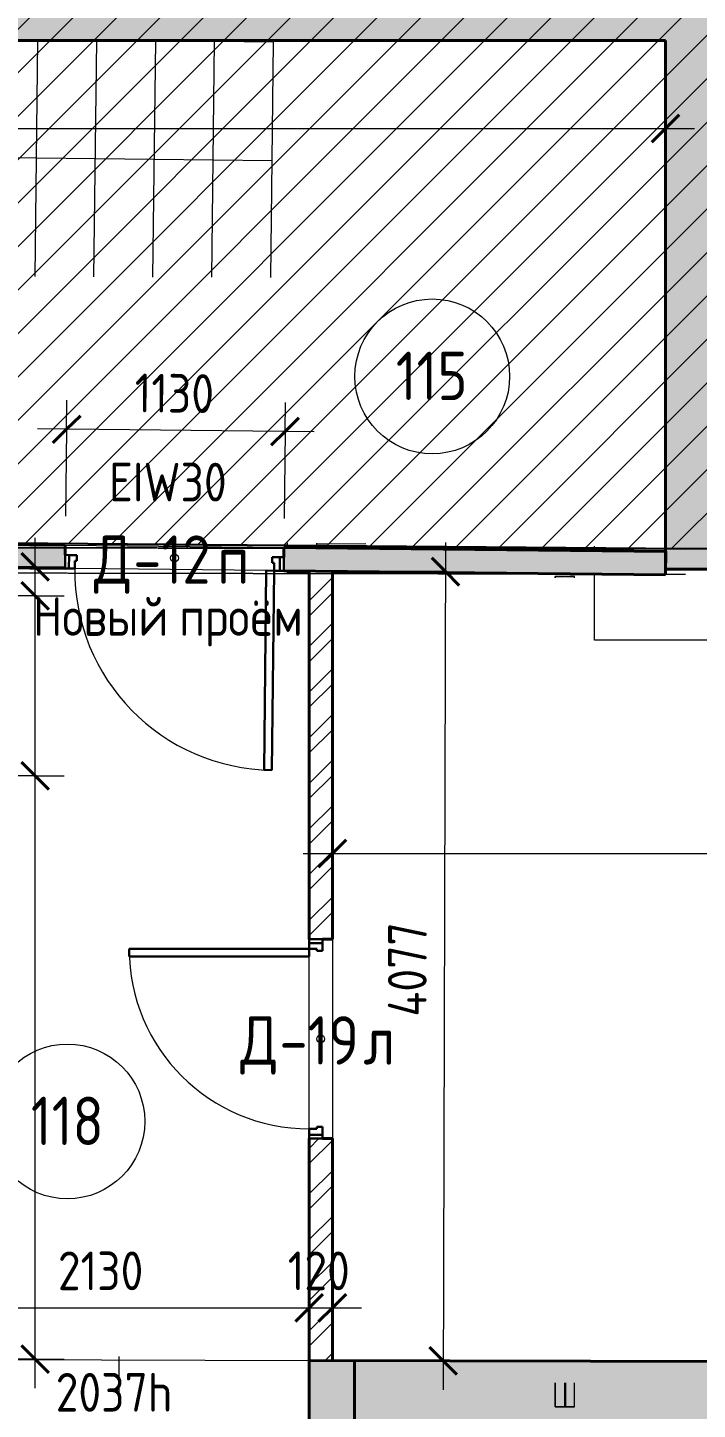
# Model space of a CAD drawing. Header units: millimetres. Extents: x -11886 to 379896, y -8130 to 47743.
# Drawn here: x 15115 to 18577, y 13336 to 20475 of the extents above; entities that cross this region are included whole.
import ezdxf

# ---------------------------------------------------------------- set-up
doc = ezdxf.new("R2010")
doc.units = ezdxf.units.MM
doc.linetypes.add('ADSK_Сверху', pattern=[4.5, 3, -1.5])
doc.linetypes.add('ADSK_Снесено', pattern=[4.5, 3, -1.5])
for name, color, linetype, lineweight in [('Аннотация', 7, 'Continuous', 9), ('Каркас', 7, 'Continuous', 18), ('Лестницы', 7, 'Continuous', 18), ('Марки дверей', 7, 'Continuous', 20), ('Марки помещений', 7, 'Continuous', 20), ('Размеры', 7, 'Continuous', 9), ('Размеры-100', 7, 'Continuous', 9), ('Стрелки вверх', 7, 'Continuous', 18)]:
    doc.layers.add(name, color=color, linetype=linetype, lineweight=lineweight)
for name, color, linetype, lineweight, true_color in [('Двери', 5, 'Continuous', 18, 0x0000ff), ('Линии', 7, 'Continuous', 9, 0x00a600), ('Стены внутренние', 5, 'Continuous', 18, 0x0000ff), ('Стены наружные', 1, 'ADSK_Снесено', 18, 0xff0000)]:
    doc.layers.add(name, color=color, linetype=linetype, lineweight=lineweight, true_color=true_color)
doc.styles.add('GOST Common_1', font='GOST_Common.ttf', dxfattribs={"width": 0.9, "height": 200})
doc.styles.add('GOST Common_2', font='GOST_Common.ttf', dxfattribs={"width": 0.9, "height": 250})
doc.dimstyles.new('ADSK_Основной_2_мм', dxfattribs={"dimscale": 304.8, "dimtxt": 201.142999, "dimasz": 0.463911, "dimexe": 0.492126, "dimexo": 0.492126, "dimgap": 0.098425, "dimtad": 1, "dimdec": 1, "dimrnd": 0.1, "dimdsep": 46, "dimtxsty": 'GOST Common_1', "dimblk1": 'OBLIQUE', "dimblk2": 'OBLIQUE', "dimsah": 1, "dimcen": 0.09, "dimdle": 0.492126, "dimazin": 2, "dimtfac": 1, "dimtdec": 4, "dimtix": 1, "dimtmove": 0, "dimatfit": 3, "dimfxl": 1, "dimtvp": 1, "dimtolj": 1, "dimtzin": 0, "dimlwd": 20, "dimlwe": 20, "dimarcsym": 2})
doc.dimstyles.new('ADSK_Основной_2_мм_Округление_до_1_мм', dxfattribs={"dimscale": 304.8, "dimtxt": 201.142999, "dimasz": 0.463911, "dimexe": 0.492126, "dimexo": 0.492126, "dimgap": 0.098425, "dimtad": 1, "dimdec": 0, "dimdsep": 46, "dimtxsty": 'GOST Common_1', "dimblk1": 'OBLIQUE', "dimblk2": 'OBLIQUE', "dimsah": 1, "dimcen": 0.09, "dimdle": 0.492126, "dimazin": 2, "dimtfac": 1, "dimtdec": 4, "dimtix": 1, "dimtmove": 0, "dimatfit": 3, "dimfxl": 1, "dimtvp": 1, "dimtolj": 1, "dimtzin": 0, "dimlwd": 20, "dimlwe": 20, "dimarcsym": 2})

# ---------------------------------------------------------------- blocks, each defined once
blk = doc.blocks.new('Типовая двутавровая балка _АСТО 20-93_ Балки - 100х200мм-840399-01 План 1-го этажа маркировочный')
at = {"layer": 'Каркас', "color": 253, "linetype": 'ADSK_Сверху', "true_color": 0xaaaaaa}
for p, q in [((-2182.5, 50), (-2182.5, -50)), ((-2182.5, 50), (-2059.3, 50)), ((-2059.4, 3), (-2182.5, 3)), ((2100.6, 50), (2107.5, 50)), ((2107.5, -50), (2107.5, 50)), ((-2059.4, -3), (-2182.5, -3)), ((-2182.5, -50), (-2059.5, -50)), ((2100.2, -50), (2107.5, -50))]:
    blk.add_line(p, q, dxfattribs=at)
at = {"layer": 'Каркас', "color": 9, "linetype": 'ADSK_Сверху', "true_color": 0xb9b9b9}
for p, q in [((-2182.5, 3.4), (-2182.5, 50)), ((-2182.5, 50), (-2059.3, 50)), ((-2182.5, -50), (-2182.5, -3.4)), ((-2182.5, -50), (-2059.5, -50))]:
    blk.add_line(p, q, dxfattribs=at)
at = {"layer": 'Каркас', "color": 253, "linetype": 'ADSK_Сверху', "true_color": 0xb2b2b2}
for p, q in [((-2182.5, 50), (-2182.5, 15)), ((-2182.5, 15), (-2182.5, 50)), ((-2059.3, 50), (-2182.5, 50)), ((-2182.5, 50), (-2059.3, 50)), ((-2182.5, 3), (-2182.5, 15)), ((-2182.5, 3), (-2182.5, 15)), ((-2182.5, -3), (-2182.5, 3)), ((2107.5, 50), (2100.6, 50)), ((2107.5, 50), (2107.5, 15)), ((2107.5, 15), (2107.5, 3)), ((-2182.5, -15), (-2182.5, -3)), ((-2182.5, -15), (-2182.5, -3)), ((-2182.5, -50), (-2182.5, -15)), ((-2182.5, -15), (-2182.5, -50)), ((-2182.5, -50), (-2059.5, -50)), ((-2182.5, -50), (-2059.5, -50)), ((2100.2, -50), (2107.5, -50)), ((2107.5, -3), (2107.5, -15)), ((2107.5, -15), (2107.5, -50))]:
    blk.add_line(p, q, dxfattribs=at)
blk = doc.blocks.new('Типовая двутавровая балка _АСТО 20-93_ Балки - 130х360мм-840397-01 План 1-го этажа маркировочный')
at = {"layer": 'Каркас', "color": 253, "linetype": 'ADSK_Сверху', "true_color": 0xaaaaaa}
for p, q in [((-3713.5, 67.5), (-3713.5, -62.5)), ((-3713.5, 67.5), (3692.4, 67.5)), ((-3645.5, 3), (-3713.5, 3)), ((-3645.5, -3), (-3713.5, -3)), ((-3713.5, -62.5), (3693, -62.5))]:
    blk.add_line(p, q, dxfattribs=at)
at = {"layer": 'Каркас', "color": 9, "linetype": 'ADSK_Сверху', "true_color": 0xb9b9b9}
for p, q in [((-3713.5, 3.4), (-3713.5, 67.5)), ((-3713.5, 67.5), (-3645.4, 67.5)), ((-3713.5, -62.5), (-3713.5, -3.4)), ((-3713.5, -62.5), (-3645.5, -62.5))]:
    blk.add_line(p, q, dxfattribs=at)
at = {"layer": 'Каркас', "color": 253, "linetype": 'ADSK_Сверху', "true_color": 0xb2b2b2}
for p, q in [((-3713.5, 67.5), (-3713.5, 15)), ((-3713.5, 15), (-3713.5, 67.5)), ((3692.4, 67.5), (-3713.5, 67.5)), ((-3713.5, 67.5), (-3645.4, 67.5)), ((-3713.5, 3), (-3713.5, 15)), ((-3713.5, 3), (-3713.5, 15)), ((-3713.5, -3), (-3713.5, 3)), ((-3713.5, -15), (-3713.5, -3)), ((-3713.5, -15), (-3713.5, -3)), ((-3713.5, -62.5), (-3713.5, -15)), ((-3713.5, -15), (-3713.5, -62.5)), ((-3713.5, -62.5), (-3645.5, -62.5)), ((-3713.5, -62.5), (3693, -62.5))]:
    blk.add_line(p, q, dxfattribs=at)
blk = doc.blocks.new('AC_Дверь_Однопольная - Д-12п 1130х2200h-2279839-01 План 1-го этажа маркировочный')
at = {"layer": 'Двери', "lineweight": 30}
for p, q in [((-515, 1090), (-475, 1090)), ((-515, 60), (-515, 1090)), ((-475, 1090), (-475, 60)), ((-565, 60), (-545, 60)), ((-565, -10), (-565, 60)), ((-545, 60), (-515, 60)), ((-545, -10), (-545, 60)), ((-545, 60), (-545, -10)), ((-475, 60), (-515, 60)), ((-515, 60), (-515, 20)), ((-515, 20), (-505, 20)), ((-505, 20), (-505, -10)), ((505, 20), (515, 20)), ((505, -10), (505, 20)), ((515, 60), (545, 60)), ((515, 20), (515, 60)), ((545, 60), (545, -10)), ((545, 60), (565, 60)), ((545, -10), (545, 60)), ((565, 60), (565, -10)), ((-545, -10), (-565, -10)), ((-505, -10), (-545, -10)), ((545, -10), (505, -10)), ((565, -10), (545, -10))]:
    blk.add_line(p, q, dxfattribs=at)
at = {"layer": 'Двери'}
blk.add_arc((-515, 60), 1030, 0, 90, dxfattribs=at)
blk = doc.blocks.new('AC_Дверь_Однопольная - Д-19л 1030х2200h-2319549-01 План 1-го этажа маркировочный')
at = {"layer": 'Двери', "lineweight": 30}
for p, q in [((465, 990), (425, 990)), ((425, 990), (425, 60)), ((465, 60), (465, 990)), ((-495, 60), (-515, 60)), ((-515, 60), (-515, -10)), ((-465, 60), (-495, 60)), ((-495, 60), (-495, -10)), ((-495, -10), (-495, 60)), ((-465, 20), (-465, 60)), ((-455, 20), (-465, 20)), ((-455, -10), (-455, 20)), ((425, 60), (465, 60)), ((465, 20), (455, 20)), ((455, 20), (455, -10)), ((495, 60), (465, 60)), ((465, 60), (465, 20)), ((495, -10), (495, 60)), ((515, 60), (495, 60)), ((495, 60), (495, -10)), ((515, -10), (515, 60)), ((-515, -10), (-495, -10)), ((-495, -10), (-455, -10)), ((455, -10), (495, -10)), ((495, -10), (515, -10))]:
    blk.add_line(p, q, dxfattribs=at)
at = {"layer": 'Двери'}
blk.add_arc((465, 60), 930, 90, 180, dxfattribs=at)
blk = doc.blocks.new('ADSK_Марка_Помещение_ОдноЗначение - Номер-247393-01 План 1-го этажа маркировочный')
at = {"layer": 'Марки помещений'}
blk.add_circle((0, 0), 4, dxfattribs=at)
blk = doc.blocks.new('ADSK_Марка_Дверь - Марка типа и комментарии-2020407-01 План 1-го этажа маркировочный')
at = {"layer": 'Марки дверей', "lineweight": 9}
blk.add_circle((0, 0), 0.2, dxfattribs=at)
blk = doc.blocks.new('DIMBLOCK36-01 План 1-го этажа маркировочный')
at = {"layer": 'Размеры-100', "lineweight": 20, "transparency": 16777216}
for p, q in [((15316.2, 18399.8), (15317.8, 18549.8)), ((16446.2, 18387.9), (16447.7, 18537.9)), ((16596.1, 18386.3), (15166.2, 18401.4)), ((15316.2, 18399.8), (15311.5, 17950)), ((16446.2, 18387.9), (16441.4, 17938.1))]:
    blk.add_line(p, q, dxfattribs=at)
at = {"layer": 'Размеры-100', "lineweight": 40, "transparency": 16777216}
for p, q in [((15316.2, 18399.8), (15387.7, 18469.7)), ((16446.2, 18387.9), (16517.6, 18457.8)), ((15316.2, 18399.8), (15244.8, 18329.8)), ((16446.2, 18387.9), (16374.7, 18317.9))]:
    blk.add_line(p, q, dxfattribs=at)
at = {"layer": 'Размеры-100', "color": 0, "lineweight": 20, "transparency": 16777216, "insert": (15669.5, 18687.4), "char_height": 200, "width": 515.472, "attachment_point": 1, "rotation": 359.39652, "line_spacing_factor": 1.022761, "style": 'GOST Common_1'}
blk.add_mtext('1130', dxfattribs=at)
blk = doc.blocks.new('_Oblique')
at = {"color": 0, "linetype": 'ByBlock', "lineweight": -2}
blk.add_line((-0.5, -0.5), (0.5, 0.5), dxfattribs=at)
blk = doc.blocks.new('DIMBLOCK142-01 План 1-го этажа маркировочный')
at = {"layer": 'Размеры-100', "lineweight": 20, "transparency": 16777216}
for p, q in [((14440.2, 13860), (14440.2, 14010)), ((16570.1, 13860), (16570.1, 14010)), ((14290.2, 13860), (16570.1, 13860)), ((14440.2, 13860), (14440.2, 13810)), ((16570.1, 13860), (16570.1, 13810))]:
    blk.add_line(p, q, dxfattribs=at)
at = {"layer": 'Размеры-100', "lineweight": 40, "transparency": 16777216}
for p, q in [((14440.2, 13860), (14510.9, 13930.7)), ((16570.1, 13860), (16640.8, 13930.7)), ((14440.2, 13860), (14369.5, 13789.3)), ((16570.1, 13860), (16499.4, 13789.3))]:
    blk.add_line(p, q, dxfattribs=at)
at = {"layer": 'Размеры-100', "color": 0, "lineweight": 20, "transparency": 16777216, "insert": (15271.6, 14151.4), "char_height": 200, "width": 560.473, "attachment_point": 1, "line_spacing_factor": 1.022761, "style": 'GOST Common_1'}
blk.add_mtext('2130', dxfattribs=at)
blk = doc.blocks.new('DIMBLOCK143-01 План 1-го этажа маркировочный')
at = {"layer": 'Размеры-100', "lineweight": 20, "transparency": 16777216}
for p, q in [((16570.1, 13860), (16570.1, 14010)), ((16690.1, 13860), (16690.1, 14010)), ((16570.1, 13860), (16840.1, 13860)), ((16570.1, 13860), (16570.1, 13810)), ((16690.1, 13860), (16690.1, 13810))]:
    blk.add_line(p, q, dxfattribs=at)
at = {"layer": 'Размеры-100', "lineweight": 40, "transparency": 16777216}
for p, q in [((16570.1, 13860), (16640.8, 13930.7)), ((16690.1, 13860), (16760.8, 13930.7)), ((16570.1, 13860), (16499.4, 13789.3)), ((16690.1, 13860), (16619.4, 13789.3))]:
    blk.add_line(p, q, dxfattribs=at)
at = {"layer": 'Размеры-100', "color": 0, "lineweight": 20, "transparency": 16777216, "insert": (16459.6, 14151.4), "char_height": 200, "width": 409.104, "attachment_point": 1, "line_spacing_factor": 1.022761, "style": 'GOST Common_1'}
blk.add_mtext('120', dxfattribs=at)
blk = doc.blocks.new('DIMBLOCK144-01 План 1-го этажа маркировочный')
at = {"layer": 'Размеры-100', "lineweight": 20, "transparency": 16777216}
for p, q in [((16690.1, 16207.9), (16690.1, 16357.9)), ((21405.8, 16207.9), (21405.8, 16357.9)), ((16540.1, 16207.9), (21405.8, 16207.9)), ((16690.1, 16207.9), (16690.1, 16157.9)), ((21405.8, 16207.9), (21405.8, 16157.9))]:
    blk.add_line(p, q, dxfattribs=at)
at = {"layer": 'Размеры-100', "lineweight": 40, "transparency": 16777216}
for p, q in [((16690.1, 16207.9), (16760.8, 16278.6)), ((21405.8, 16207.9), (21476.5, 16278.6)), ((16690.1, 16207.9), (16619.4, 16137.2)), ((21405.8, 16207.9), (21335.1, 16137.2))]:
    blk.add_line(p, q, dxfattribs=at)
at = {"layer": 'Размеры-100', "color": 0, "lineweight": 20, "transparency": 16777216, "insert": (18805.9, 16499.3), "char_height": 200, "width": 580.928, "attachment_point": 1, "line_spacing_factor": 1.022761, "style": 'GOST Common_1'}
blk.add_mtext('4716', dxfattribs=at)
blk = doc.blocks.new('DIMBLOCK190-01 План 1-го этажа маркировочный')
at = {"layer": 'Размеры-100', "lineweight": 20, "transparency": 16777216}
for p, q in [((15154.2, 16458.9), (15154.2, 17688.9)), ((15154.2, 17538.9), (14590.2, 17538.9)), ((15154.2, 17538.9), (15304.2, 17538.9)), ((15154.2, 16608.9), (14590.2, 16608.9)), ((15154.2, 16608.9), (15304.2, 16608.9))]:
    blk.add_line(p, q, dxfattribs=at)
at = {"layer": 'Размеры-100', "lineweight": 40, "transparency": 16777216}
for p, q in [((15154.2, 17538.9), (15083.5, 17609.6)), ((15154.2, 17538.9), (15224.9, 17468.2)), ((15154.2, 16608.9), (15083.5, 16679.6)), ((15154.2, 16608.9), (15224.9, 16538.2))]:
    blk.add_line(p, q, dxfattribs=at)
at = {"layer": 'Размеры-100', "color": 0, "lineweight": 20, "transparency": 16777216, "insert": (14862.9, 16884.6), "char_height": 200, "width": 454.106, "attachment_point": 1, "rotation": 90, "line_spacing_factor": 1.022761, "style": 'GOST Common_1'}
blk.add_mtext('930', dxfattribs=at)
blk = doc.blocks.new('DIMBLOCK210-01 План 1-го этажа маркировочный')
at = {"layer": 'Размеры-100', "lineweight": 20, "transparency": 16777216}
for p, q in [((17275.5, 17813.8), (17262.9, 13436.5)), ((17275, 17663.8), (16840.1, 17665)), ((17275, 17663.8), (17425, 17663.3)), ((17263.3, 13586.5), (17213.3, 13586.6)), ((17263.3, 13586.5), (17413.3, 13586))]:
    blk.add_line(p, q, dxfattribs=at)
at = {"layer": 'Размеры-100', "lineweight": 40, "transparency": 16777216}
for p, q in [((17275, 17663.8), (17204.5, 17734.7)), ((17275, 17663.8), (17345.5, 17592.9)), ((17263.3, 13586.5), (17192.8, 13657.4)), ((17263.3, 13586.5), (17333.8, 13515.6))]:
    blk.add_line(p, q, dxfattribs=at)
at = {"layer": 'Размеры-100', "color": 0, "lineweight": 20, "transparency": 16777216, "insert": (16977.1, 15365.2), "char_height": 200, "width": 625.93, "attachment_point": 1, "rotation": 89.83506, "line_spacing_factor": 1.022761, "style": 'GOST Common_1'}
blk.add_mtext('4077', dxfattribs=at)
blk = doc.blocks.new('DIMBLOCK216-01 План 1-го этажа маркировочный')
at = {"layer": 'Размеры-100', "lineweight": 40, "transparency": 16777216}
for p, q in [((15154.2, 17538.9), (15083.5, 17609.6)), ((15154.2, 17538.9), (15224.9, 17468.2)), ((15154.2, 13594.6), (15083.5, 13665.3)), ((15154.2, 13594.6), (15224.9, 13523.9))]:
    blk.add_line(p, q, dxfattribs=at)
at = {"layer": 'Размеры-100', "lineweight": 20, "transparency": 16777216}
for p, q in [((15154.2, 17538.9), (14590.2, 17538.9)), ((15154.2, 13444.6), (15154.2, 17538.9)), ((15154.2, 17538.9), (15304.2, 17538.9)), ((15154.2, 13594.6), (14590.2, 13594.6)), ((15154.2, 13594.6), (15304.2, 13594.6))]:
    blk.add_line(p, q, dxfattribs=at)
at = {"layer": 'Размеры-100', "color": 0, "lineweight": 20, "transparency": 16777216, "insert": (14862.9, 15297.4), "char_height": 200, "width": 646.385, "attachment_point": 1, "rotation": 90, "line_spacing_factor": 1.022761, "style": 'GOST Common_1'}
blk.add_mtext('3944', dxfattribs=at)
blk = doc.blocks.new('DIMBLOCK217-01 План 1-го этажа маркировочный')
at = {"layer": 'Размеры-100', "lineweight": 20, "transparency": 16777216}
for p, q in [((15154.2, 17538.9), (15154.2, 17839.2)), ((15154.2, 17689.2), (14590.2, 17689.2)), ((15154.2, 17689.2), (15304.2, 17689.2)), ((15154.2, 17538.9), (14590.2, 17538.9)), ((15154.2, 17538.9), (15304.2, 17538.9))]:
    blk.add_line(p, q, dxfattribs=at)
at = {"layer": 'Размеры-100', "lineweight": 40, "transparency": 16777216}
for p, q in [((15154.2, 17689.2), (15083.5, 17759.9)), ((15154.2, 17689.2), (15224.9, 17618.5)), ((15154.2, 17538.9), (15083.5, 17609.6)), ((15154.2, 17538.9), (15224.9, 17468.2))]:
    blk.add_line(p, q, dxfattribs=at)
at = {"layer": 'Размеры-100', "color": 0, "lineweight": 20, "transparency": 16777216, "insert": (14862.9, 17443.5), "char_height": 200, "width": 409.104, "attachment_point": 1, "rotation": 90, "line_spacing_factor": 1.022761, "style": 'GOST Common_1'}
blk.add_mtext('150', dxfattribs=at)
blk = doc.blocks.new('DIMBLOCK231-01 План 1-го этажа маркировочный')
at = {"layer": 'Размеры-100', "lineweight": 20, "transparency": 16777216}
for p, q in [((11305.2, 19952.7), (11305.2, 20102.7)), ((18412.8, 19952.7), (18412.8, 20102.7)), ((11155.2, 19952.7), (18562.8, 19952.7)), ((11305.2, 19952.7), (11305.2, 19902.7)), ((18412.8, 19952.7), (18412.8, 19902.7))]:
    blk.add_line(p, q, dxfattribs=at)
at = {"layer": 'Размеры-100', "lineweight": 40, "transparency": 16777216}
for p, q in [((11305.2, 19952.7), (11375.9, 20023.4)), ((18412.8, 19952.7), (18483.5, 20023.4)), ((11305.2, 19952.7), (11234.5, 19882)), ((18412.8, 19952.7), (18342.1, 19882))]:
    blk.add_line(p, q, dxfattribs=at)
at = {"layer": 'Размеры-100', "color": 0, "lineweight": 20, "transparency": 16777216, "insert": (14625.5, 20244.1), "char_height": 200, "width": 560.473, "attachment_point": 1, "line_spacing_factor": 1.022761, "style": 'GOST Common_1'}
blk.add_mtext('7108', dxfattribs=at)

msp = doc.modelspace()

# ---------------------------------------------------------------- hatches: boundary and pattern name
at = {"lineweight": 13, "true_color": 0x636466, "transparency": 33554559}
h = msp.add_hatch(dxfattribs=at)
h.set_pattern_fill('ANSI31', color=251, scale=50)
h.set_pattern_definition([(45, (0, 84876.59), (-112.2532, 112.2532), [])])
h.paths.add_polyline_path([(31317.02, 43525.13), (18455.84, 43525.13), (18455.84, 20918.63), (11305.24, 20918.63), (11305.24, 17842.18), (18515.92, 17781.12), (38729.7, 17793.8), (38729.7, 20934.06), (31317.02, 20934.06)])
at = {"layer": 'Стены внутренние', "true_color": 0xc0c0c0}
for points in [[(18882.76, 17676.96), (18922.84, 17676.96), (18922.84, 20408.63), (18412.84, 20408.63), (18413.47, 17676.96), (18421.79, 17676.96)], [(33079.61, 13030.93), (33081.08, 13540.93), (16805.21, 13587.78), (16803.75, 13077.79), (32259.56, 13033.29)]]:
    msp.add_hatch(color=9, dxfattribs=at).paths.add_polyline_path(points)
h = msp.add_hatch(color=9, dxfattribs=at)
h.paths.add_polyline_path([(18412.2, 17647.32), (18412.84, 17767.32), (16439.84, 17788.1), (16439.31, 17668.1), (18391.58, 17647.54)])
h.paths.add_polyline_path([(15308.64, 17680.01), (15309.9, 17800), (11305.24, 17842.18), (11305.24, 17722.18), (15076.21, 17682.46)])
at = {"layer": 'Стены внутренние', "lineweight": 9}
h = msp.add_hatch(dxfattribs=at)
h.set_pattern_fill('FP_2', color=256, style=0, pattern_type=2)
h.set_pattern_definition([(45, (0, 0), (-117.8655, 117.8655), []), (45, (78.58, 0), (-117.8655, 117.8655), [])])
h.paths.add_polyline_path([(16690.07, 13588.12), (16690.07, 14734.9), (16570.07, 14734.9), (16570.07, 13588.46), (16670.07, 13588.17)])
h.paths.add_polyline_path([(16653.29, 15764.9), (16690.07, 15764.9), (16690.07, 17665.46), (16570.07, 17666.72), (16570.07, 15764.9), (16640.07, 15764.9)])
at = {"layer": 'Стены внутренние', "true_color": 0xc0c0c0}
h = msp.add_hatch(color=9, dxfattribs=at)
h.paths.add_polyline_path([(16803.75, 13077.79), (16805.21, 13587.78), (16570.07, 13588.12), (16570.07, 13078.46), (16720.26, 13078.03)])
h.paths.add_polyline_path([(14870.07, 13083.35), (14870.07, 13593.35), (14385.22, 13594.59), (14383.76, 13084.75), (14440.24, 13084.59)])
at = {"layer": 'Стены наружные', "linetype": 'Continuous', "true_color": 0xc0c0c0}
h = msp.add_hatch(color=9, dxfattribs=at)
h.paths.add_polyline_path([(18455.84, 20408.63), (18965.84, 20408.63), (18965.84, 22247.07), (18455.84, 22247.07), (18455.84, 20652.47)])
h.paths.add_polyline_path([(18882.76, 24017.07), (18965.84, 24017.07), (18965.84, 25289.21), (18455.84, 25289.21), (18455.84, 24017.07)])
h.paths.add_polyline_path([(18455.84, 27059.21), (18965.84, 27059.21), (18965.84, 28334.14), (18455.84, 28334.14), (18455.84, 27100.05)])
h.paths.add_polyline_path([(18882.76, 30104.14), (18965.84, 30104.14), (18965.84, 31381.19), (18455.84, 31381.19), (18455.84, 30104.14)])
h.paths.add_polyline_path([(18455.84, 33151.19), (18965.84, 33151.19), (18965.84, 34431.16), (18455.84, 34431.16), (18455.84, 33474.2)])
h.paths.add_polyline_path([(18965.84, 36201.16), (18965.84, 37474.17), (18455.84, 37474.17), (18455.84, 36201.16), (18882.76, 36201.16)])
h.paths.add_polyline_path([(18882.76, 39244.17), (18965.84, 39244.17), (18965.84, 40490.18), (18455.84, 40490.18), (18455.84, 39244.17)])
h.paths.add_polyline_path([(18882.76, 42260.18), (18965.84, 42260.18), (18965.84, 43015.13), (18455.84, 43015.13), (18455.84, 42260.18)])
h = msp.add_hatch(color=9, dxfattribs=at)
h.paths.add_polyline_path([(16653.29, 20408.63), (18455.84, 20408.63), (18455.84, 20918.63), (10152.74, 20918.63), (10152.74, 20408.63), (14423.82, 20408.63)])
h.paths.add_polyline_path([(7683.56, 20408.63), (8422.74, 20408.63), (8422.74, 20918.63), (6478.24, 20918.63), (6478.24, 20408.63), (7420.81, 20408.63)])
h.paths.add_polyline_path([(4663.24, 20408.63), (4663.24, 20918.63), (3433.5, 20918.63), (3433.5, 20408.63), (3762.64, 20408.63)])

# ---------------------------------------------------------------- linework, layer by layer
at = {"color": 251, "lineweight": 30, "true_color": 0x636466}
msp.add_lwpolyline([(11305.24, 20918.63), (11305.24, 17842.18), (18515.92, 17781.12), (38729.7, 17793.8), (38729.7, 20934.06), (31317.02, 20934.06), (31317.02, 43525.13), (18455.84, 43525.13), (18455.84, 20918.63), (11305.24, 20918.63)], dxfattribs=at)
at = {"layer": 'Аннотация'}
msp.add_line((15587.78, 13421.66), (15587.78, 13608.1), dxfattribs=at)
at = {"layer": 'Лестницы'}
for p, q in [((15153.4, 19188.04), (15168.03, 20408.63)), ((15153.4, 19188.04), (15168.03, 20408.63)), ((15457.91, 19187.01), (15472.55, 20408.63)), ((15457.91, 19187.01), (15472.55, 20408.63)), ((15777.04, 20406.33), (15584.7, 20408.63)), ((15762.42, 19185.97), (15777.04, 20406.33)), ((15762.42, 19185.97), (15777.04, 20406.33)), ((16081.52, 20402.68), (15777.04, 20406.33)), ((16066.93, 19184.93), (16081.52, 20402.68)), ((16066.93, 19184.93), (16081.52, 20402.68)), ((16386, 20399.03), (16081.52, 20402.68)), ((16371.44, 19183.89), (16386, 20399.03)), ((16371.44, 19183.89), (16386, 20399.03))]:
    msp.add_line(p, q, dxfattribs=at)
at = {"layer": 'Лестницы', "color": 5, "true_color": 0x0000ff}
for p, q in [((15153.4, 19188.04), (15168.03, 20408.63)), ((15153.4, 19188.04), (15168.03, 20408.63)), ((15457.91, 19187.01), (15472.55, 20408.63)), ((15457.91, 19187.01), (15472.55, 20408.63)), ((15777.04, 20406.33), (15584.7, 20408.63)), ((15762.42, 19185.97), (15777.04, 20406.33)), ((15762.42, 19185.97), (15777.04, 20406.33)), ((16081.52, 20402.68), (15777.04, 20406.33)), ((16066.93, 19184.93), (16081.52, 20402.68)), ((16066.93, 19184.93), (16081.52, 20402.68)), ((16386, 20399.03), (16081.52, 20402.68)), ((16371.44, 19183.89), (16386, 20399.03)), ((16371.44, 19183.89), (16386, 20399.03))]:
    msp.add_line(p, q, dxfattribs=at)
at = {"layer": 'Линии', "color": 8, "lineweight": 18, "true_color": 0x808080}
for p, q in [((16458.35, 17787.91), (16458.7, 17812.9)), ((16608.69, 17811.32), (16608.35, 17786.33)), ((16608.65, 17808.39), (16863.93, 17808.64)), ((18045.32, 17771.19), (18045.32, 17796.19)), ((16456.68, 17667.92), (16456.55, 17658.24)), ((16570.07, 17658.35), (16456.55, 17658.24)), ((17297.91, 17659.06), (16690.07, 17658.47)), ((18045.32, 17310.22), (18045.32, 17651.18)), ((18945.32, 17310.22), (18045.32, 17310.22))]:
    msp.add_line(p, q, dxfattribs=at)
at = {"layer": 'Стены внутренние', "color": 18, "lineweight": 40, "true_color": 0x000000}
for p, q in [((18412.84, 20408.63), (18412.84, 17676.96)), ((15309.9, 17800), (11305.24, 17842.18)), ((15309.37, 17750.01), (15309.9, 17800)), ((16439.84, 17788.1), (16439.31, 17738.1)), ((18413.47, 17767.31), (16439.84, 17788.1)), ((11305.24, 17722.18), (15308.64, 17680.01)), ((18412.2, 17647.32), (18413.47, 17767.31)), ((16438.57, 17668.11), (18412.2, 17647.32)), ((16570.07, 17666.72), (16570.07, 15764.9)), ((16690.07, 15764.9), (16690.07, 17665.46)), ((18412.84, 17676.96), (31352.36, 17676.96)), ((16640.07, 15764.9), (16690.07, 15764.9)), ((16570.07, 14734.9), (16570.07, 13588.46)), ((16690.07, 14734.9), (16640.07, 14734.9)), ((16690.07, 13588.12), (16690.07, 14734.9)), ((16570.07, 13588.46), (16570.07, 13078.46)), ((21405.79, 13574.54), (16570.07, 13588.46)), ((16803.75, 13077.79), (16805.21, 13587.78))]:
    msp.add_line(p, q, dxfattribs=at)
at = {"layer": 'Стены внутренние', "color": 18, "true_color": 0x000000}
for p, q in [((15309.9, 17800), (16439.84, 17788.1)), ((16348.58, 17669.06), (15358.63, 17679.48)), ((16690.07, 15764.9), (16690.07, 14734.9)), ((16570.07, 14784.9), (16570.07, 15674.9)), ((14870.07, 13593.35), (16570.07, 13588.46))]:
    msp.add_line(p, q, dxfattribs=at)
at = {"layer": 'Стены наружные', "color": 18, "linetype": 'Continuous', "lineweight": 40, "true_color": 0x000000}
msp.add_line((11305.24, 20408.63), (18412.84, 20408.63), dxfattribs=at)
at = {"layer": 'Стрелки вверх'}
for p, q in [((15160.74, 19800.17), (14856.26, 19803.81)), ((15465.22, 19796.52), (15160.74, 19800.17)), ((15769.69, 19792.87), (15465.22, 19796.52)), ((16074.17, 19789.22), (15769.69, 19792.87)), ((16378.65, 19785.58), (16074.17, 19789.22))]:
    msp.add_line(p, q, dxfattribs=at)

# ---------------------------------------------------------------- block references
at = {"layer": 'Двери'}
for name, p, rotation in [('AC_Дверь_Однопольная - Д-12п 1130х2200h-2279839-01 План 1-го этажа маркировочный', (15874.24, 17734.06), 179.3965242093694), ('AC_Дверь_Однопольная - Д-19л 1030х2200h-2319549-01 План 1-го этажа маркировочный', (16630.07, 15249.9), 89.99999999999991)]:
    msp.add_blockref(name, p, dxfattribs=dict(at, rotation=rotation))
at = {"layer": 'Каркас', "color": 253, "linetype": 'ADSK_Сверху', "true_color": 0xaaaaaa}
for name, p, rotation in [('Типовая двутавровая балка _АСТО 20-93_ Балки - 130х360мм-840397-01 План 1-го этажа маркировочный', (14823.43, 17720.27), 359.8967694927819), ('Типовая двутавровая балка _АСТО 20-93_ Балки - 100х200мм-840399-01 План 1-го этажа маркировочный', (17892.44, 15531.79), 89.99999999999993)]:
    msp.add_blockref(name, p, dxfattribs=dict(at, rotation=rotation))
at = {"layer": 'Марки дверей', "xscale": 99.99999999999993, "yscale": 99.99999999999993, "zscale": 99.99999999999993}
for p in [(15874.24, 17734.06), (16630.07, 15249.9)]:
    msp.add_blockref('ADSK_Марка_Дверь - Марка типа и комментарии-2020407-01 План 1-го этажа маркировочный', p, dxfattribs=at)
at = {"layer": 'Марки помещений', "xscale": 99.99999999999993, "yscale": 99.99999999999993, "zscale": 99.99999999999993}
for p in [(17206.53, 18672.6), (15320.55, 14823.42)]:
    msp.add_blockref('ADSK_Марка_Помещение_ОдноЗначение - Номер-247393-01 План 1-го этажа маркировочный', p, dxfattribs=at)

# ---------------------------------------------------------------- texts
at = {"layer": 'Аннотация', "insert": (15260.18, 13523.67), "char_height": 200, "width": 786.4554, "attachment_point": 1, "style": 'GOST Common_1'}
msp.add_mtext('2037h', dxfattribs=at)
at = {"layer": 'Марки дверей', "lineweight": 9, "attachment_point": 1}
for s, insert, char_height, width, style in [('EIW30', (15535.66, 18226.47), 200, 779.2402, 'GOST Common_1'), ('\\fGOST Common|b0|i0|c204|p34|;\\W.9;Д', (15458.26, 17851.07), 250, 245.3164, 'GOST Common_2'), ('-12', (15660.66, 17851.07), 250, 526.7087, 'GOST Common_2'), ('\\fGOST Common|b0|i0|c204|p34|;\\W.9;п', (16095.24, 17851.07), 250, 194.8101, 'GOST Common_2'), ('Новый', (15142.81, 17532.17), 200, 836.9617, 'GOST Common_1'), ('\\fGOST Common|b0|i0|c204|p34|;\\W.9; ', (15833.37, 17532.17), 200, 79.3671, 'GOST Common_1'), ('проём', (15898.85, 17532.17), 200, 815.3162, 'GOST Common_1'), ('\\fGOST Common|b0|i0|c204|p34|;\\W.9;Д', (16214.09, 15366.92), 250, 245.3164, 'GOST Common_2'), ('-19', (16416.5, 15366.92), 250, 526.7087, 'GOST Common_2'), ('\\fGOST Common|b0|i0|c204|p34|;\\W.9;л', (16851.08, 15366.92), 250, 194.8101, 'GOST Common_2')]:
    msp.add_mtext(s, dxfattribs=dict(at, insert=insert, char_height=char_height, width=width, style=style))
at = {"layer": 'Марки помещений', "lineweight": 9, "char_height": 250, "width": 468.9872, "attachment_point": 1, "style": 'GOST Common_2'}
for s, insert in [('115', (17017.98, 18800.32)), ('118', (15132, 14951.15))]:
    msp.add_mtext(s, dxfattribs=dict(at, insert=insert))

# ---------------------------------------------------------------- dimensions: what is measured, and where the dimension line sits
at = {"layer": 'Размеры', "lineweight": 20}
for base, p1, p2, override, picture, middle in [((18412.84, 19952.69), (11305.24, 20052.67), (18412.84, 20052.67), {"dimpost": '<>', "dimfxl": 7107.59952}, 'DIMBLOCK231-01 План 1-го этажа маркировочный', (14859.04, 20082.69)), ((21405.79, 16207.89), (16690.07, 16307.87), (21405.79, 16307.87), {"dimpost": '<>', "dimfxl": 4715.722293}, 'DIMBLOCK144-01 План 1-го этажа маркировочный', (19047.93, 16337.89)), ((16570.07, 13860.03), (14440.24, 13960.01), (16570.07, 13960.01), {"dimpost": '<>', "dimfxl": 2129.835033}, 'DIMBLOCK142-01 План 1-го этажа маркировочный', (15505.15, 13990.03)), ((16690.07, 13860.03), (16570.07, 13960.01), (16690.07, 13960.01), {"dimpost": '<>', "dimfxl": 120}, 'DIMBLOCK143-01 План 1-го этажа маркировочный', (16630.07, 13990.03))]:
    dim = msp.add_linear_dim(base=base, p1=p1, p2=p2, dimstyle='ADSK_Основной_2_мм_Округление_до_1_мм', override=override, dxfattribs=at)
    dim.commit()
    dim.dimension.update_dxf_attribs({"geometry": picture, "text_midpoint": middle})
for base, p1, p2, angle, dimstyle, override, picture, middle in [((15316.22, 18399.78), (16439.84, 17788.1), (15309.9, 17800), 359.396524, 'ADSK_Основной_2_мм_Округление_до_1_мм', {"dimpost": '<>', "dimfxl": 1130}, 'DIMBLOCK36-01 План 1-го этажа маркировочный', (15882.56, 18523.83)), ((15154.23, 17689.16), (14440.24, 17538.85), (14440.24, 17689.16), 90, 'ADSK_Основной_2_мм_Округление_до_1_мм', {"dimpost": '<>', "dimfxl": 150.303613}, 'DIMBLOCK217-01 План 1-го этажа маркировочный', (15024.23, 17614)), ((17263.3, 13586.47), (16690.07, 17665.46), (17363.29, 13586.18), 89.835064, 'ADSK_Основной_2_мм_Округление_до_1_мм', {"dimpost": '<>', "dimfxl": 4134.460079}, 'DIMBLOCK210-01 План 1-го этажа маркировочный', (17139.17, 15625.49)), ((15154.23, 17538.85), (14440.24, 16608.85), (14440.24, 17538.85), 90, 'ADSK_Основной_2_мм', {"dimpost": '<>', "dimfxl": 930}, 'DIMBLOCK190-01 План 1-го этажа маркировочный', (15024.23, 17073.85)), ((15154.23, 17538.85), (14440.24, 13594.59), (14440.24, 17538.85), 90, 'ADSK_Основной_2_мм_Округление_до_1_мм', {"dimpost": '<>', "dimfxl": 3944.261153}, 'DIMBLOCK216-01 План 1-го этажа маркировочный', (15024.23, 15566.72))]:
    dim = msp.add_linear_dim(base=base, p1=p1, p2=p2, angle=angle, dimstyle=dimstyle, override=override, dxfattribs=at)
    dim.commit()
    dim.dimension.update_dxf_attribs({"geometry": picture, "text_midpoint": middle})

doc.saveas('drawing.dxf')
